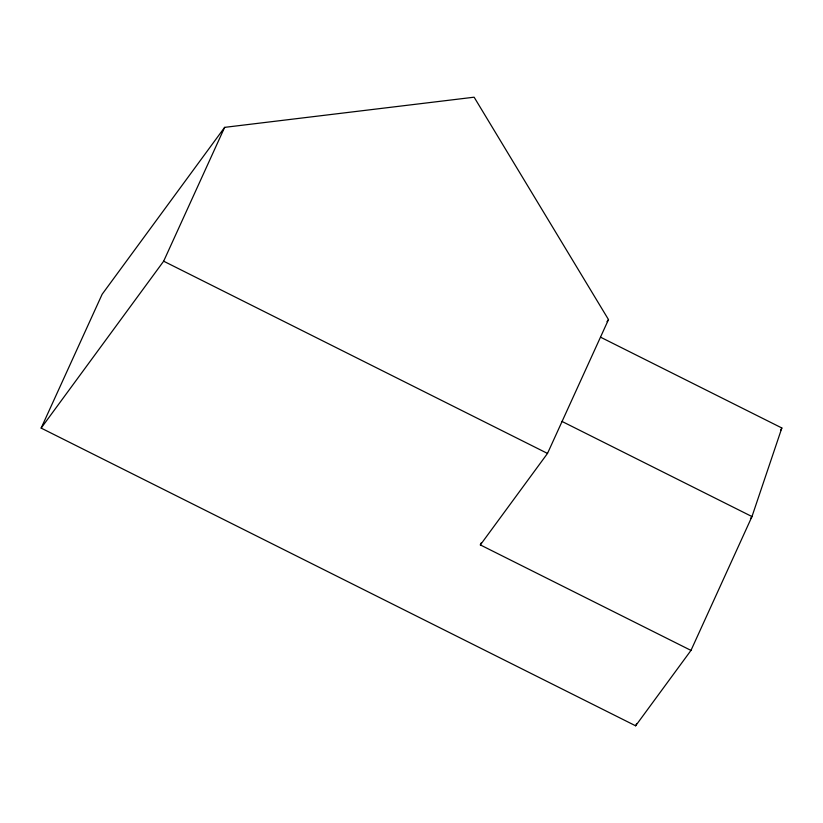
<?xml version="1.0" encoding="UTF-8"?>
<svg xmlns="http://www.w3.org/2000/svg" width="823" height="823" viewBox="0 0 823 823"><rect width="100%" height="100%" fill="white"/><g stroke="black" fill="none" stroke-linecap="round" stroke-linejoin="round"><path stroke-width="1.23" d="M600.646 337.235L781.85 427.981L751.975 516.566L690.981 650.407L635.634 725.804L41.15 428.094L102.145 294.253L224.648 127.359L474.13 97.196L608.495 319.591L547.501 453.432L480.344 544.919L690.981 650.407M41.15 428.094L163.654 261.2L224.648 127.359M480.344 544.919L481.404 542.594M635.634 725.804L636.693 723.479M780.667 430.254L781.85 427.981M606.993 321.649L608.495 319.591M750.463 518.624L751.975 516.566L561.944 421.397M163.654 261.2L547.501 453.432"/></g></svg>
